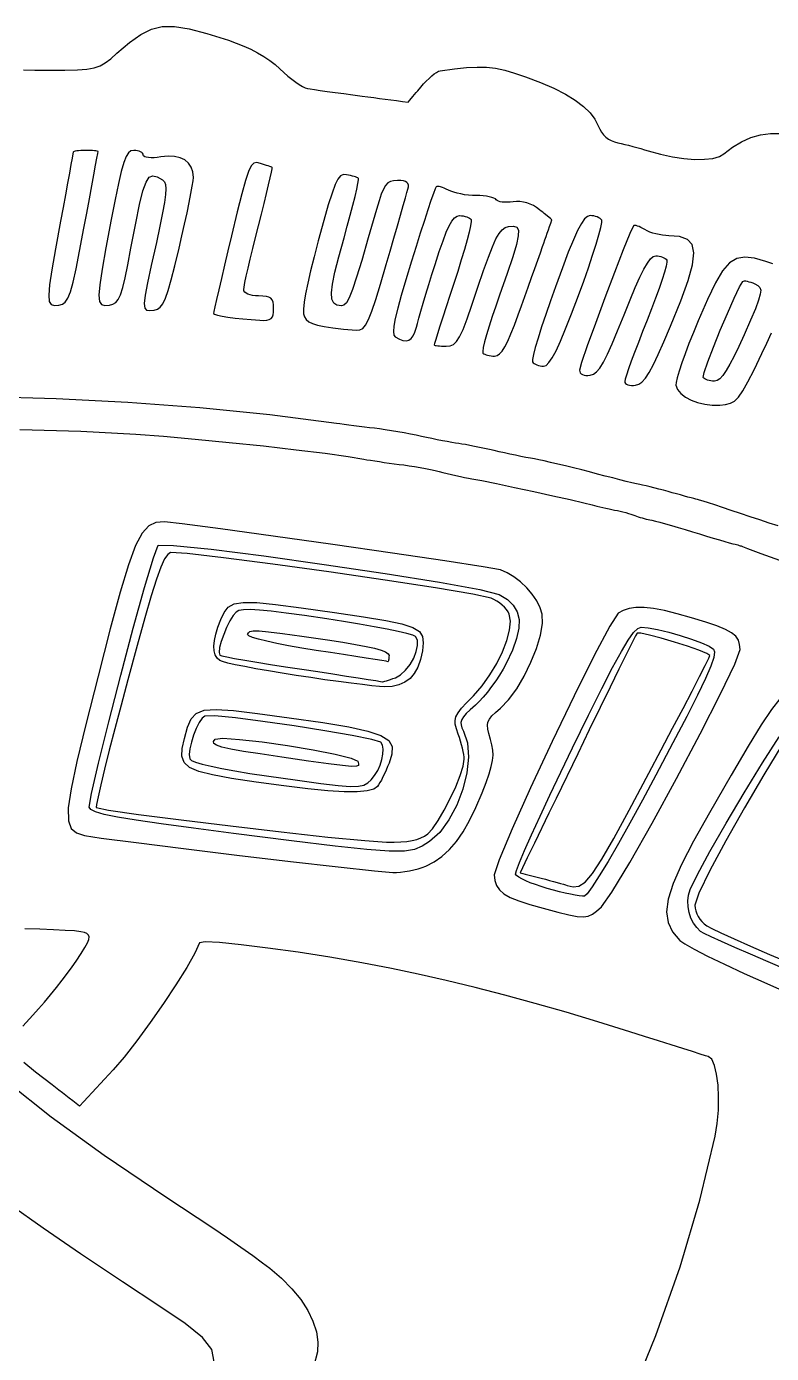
# Model space of a CAD drawing. Extents: x 0.3 to 13.7, y 0.1 to 13.4.
# Drawn here: x 7.097 to 8.747, y 10.458 to 13.396 of the extents above; entities that cross this region are included whole.
import ezdxf

# ---------------------------------------------------------------- set-up
doc = ezdxf.new("R2010")
doc.units = 0
doc.layers.get('0').update_dxf_attribs({"linetype": 'CONTINUOUS'})

msp = doc.modelspace()

# ---------------------------------------------------------------- linework, layer by layer
at = {"color": 0}
for points in [[(7.09017, 13.3008), (7.1154, 13.3002), (7.14589, 13.3), (7.18192, 13.3001), (7.20958, 13.3007), (7.23062, 13.302), (7.24681, 13.3048), (7.25982, 13.3092), (7.27138, 13.3159), (7.28326, 13.3251), (7.29719, 13.3373), (7.32519, 13.3612), (7.34993, 13.3789), (7.37337, 13.3905), (7.39763, 13.3963), (7.42481, 13.3965), (7.45692, 13.3913), (7.49615, 13.3811), (7.54443, 13.3661), (7.56168, 13.36), (7.57824, 13.3534), (7.59397, 13.3461), (7.60878, 13.3384), (7.62272, 13.3301), (7.63564, 13.3213), (7.64746, 13.3121), (7.65821, 13.3026), (7.66694, 13.2944), (7.67583, 13.2867), (7.68468, 13.2796), (7.69325, 13.2733), (7.70122, 13.2678), (7.70839, 13.2636), (7.71451, 13.2606), (7.71929, 13.2591), (7.72532, 13.2582), (7.73492, 13.2568), (7.74767, 13.255), (7.76303, 13.2528), (7.78049, 13.2504), (7.79958, 13.2479), (7.81976, 13.2452), (7.8406, 13.2424), (7.85331, 13.2407), (7.86604, 13.2391), (7.87875, 13.2375), (7.89144, 13.2358), (7.90419, 13.2341), (7.91689, 13.2325), (7.92964, 13.2308), (7.94233, 13.2291), (7.94586, 13.2333), (7.9529, 13.2417), (7.95643, 13.2459), (7.96001, 13.2501), (7.96354, 13.2543), (7.9706, 13.2626), (7.97657, 13.2695), (7.98269, 13.2759), (7.98882, 13.2818), (7.99479, 13.2871), (8.00037, 13.2915), (8.00549, 13.295), (8.00982, 13.2974), (8.01329, 13.2984), (8.04497, 13.3029), (8.07183, 13.3057), (8.09511, 13.3069), (8.11615, 13.3064), (8.13618, 13.3041), (8.15642, 13.2997), (8.17817, 13.2936), (8.20269, 13.2852), (8.23583, 13.2727), (8.26519, 13.2598), (8.29081, 13.2467), (8.31267, 13.2334), (8.33083, 13.2197), (8.34538, 13.2057), (8.35633, 13.1913), (8.36376, 13.1765), (8.36703, 13.1691), (8.37088, 13.1624), (8.37532, 13.1566), (8.38043, 13.1515), (8.38613, 13.1473), (8.39247, 13.1438), (8.39953, 13.141), (8.40717, 13.1391), (8.41428, 13.1375), (8.42225, 13.1356), (8.43093, 13.1335), (8.43994, 13.1312), (8.44906, 13.1288), (8.45801, 13.1263), (8.46647, 13.1237), (8.47418, 13.1214), (8.50125, 13.1138), (8.52789, 13.1081), (8.5535, 13.1043), (8.57736, 13.1024), (8.59879, 13.1025), (8.61724, 13.1045), (8.63194, 13.1086), (8.64225, 13.1147), (8.66092, 13.1296), (8.68088, 13.1415), (8.70182, 13.1506), (8.72342, 13.1566), (8.74544, 13.1596), (8.76758, 13.1595)], [(8.75022, 12.8714), (8.73519, 12.8763), (8.70958, 12.8834), (8.68842, 12.8859), (8.67051, 12.8829), (8.65457, 12.8732), (8.63926, 12.8556), (8.62343, 12.829), (8.60574, 12.7924), (8.5849, 12.7447), (8.57437, 12.7193), (8.56467, 12.6949), (8.55604, 12.6721), (8.54861, 12.6515), (8.54269, 12.6335), (8.53842, 12.6189), (8.53597, 12.6082), (8.5356, 12.6021), (8.53939, 12.5926), (8.5466, 12.5838), (8.55675, 12.5759), (8.56933, 12.5692), (8.58376, 12.5638), (8.59961, 12.56), (8.61632, 12.5581), (8.63336, 12.5582), (8.64594, 12.5595), (8.65636, 12.5622), (8.66547, 12.5673), (8.67432, 12.5761), (8.68386, 12.5898), (8.69504, 12.6096), (8.70893, 12.6367), (8.72635, 12.6722), (8.72635, 12.6722), (8.73725, 12.6954), (8.7475, 12.7185)], [(8.76226, 12.2908), (8.74251, 12.2972), (8.72162, 12.304), (8.69997, 12.3112), (8.67854, 12.3184), (8.65815, 12.3252), (8.63917, 12.3315), (8.62218, 12.3371), (8.60764, 12.3418), (8.59597, 12.3454), (8.58772, 12.348), (8.58333, 12.3493), (8.58018, 12.35), (8.57553, 12.3512), (8.5695, 12.3529), (8.56244, 12.3547), (8.55447, 12.3569), (8.5459, 12.3593), (8.53694, 12.3618), (8.52778, 12.3643), (8.51828, 12.3669), (8.50836, 12.3696), (8.49821, 12.3722), (8.47868, 12.3771), (8.46983, 12.3792), (8.46203, 12.381), (8.45557, 12.3824), (8.44829, 12.384), (8.43821, 12.3863), (8.42578, 12.3894), (8.41146, 12.3928), (8.39572, 12.3969), (8.37901, 12.4012), (8.36176, 12.4056), (8.34446, 12.4102), (8.32693, 12.4147), (8.30903, 12.4193), (8.29129, 12.4237), (8.27414, 12.4277), (8.25819, 12.4314), (8.24393, 12.4346), (8.23172, 12.4372), (8.22222, 12.439), (8.21337, 12.4405), (8.20318, 12.4425), (8.19194, 12.4447), (8.18007, 12.4472), (8.16792, 12.4497), (8.15582, 12.4524), (8.14415, 12.4549), (8.13336, 12.4574), (8.12272, 12.4598), (8.11165, 12.4623), (8.10047, 12.4646), (8.08951, 12.4668), (8.0791, 12.4689), (8.06956, 12.4707), (8.06119, 12.4721), (8.05436, 12.4731), (8.04747, 12.4741), (8.0389, 12.4755), (8.02908, 12.4773), (8.01824, 12.4793), (8.00678, 12.4816), (7.99507, 12.484), (7.9834, 12.4864), (7.97211, 12.4889), (7.96035, 12.4915), (7.94738, 12.494), (7.93365, 12.4966), (7.91949, 12.4991), (7.90543, 12.5015), (7.89182, 12.5036), (7.87918, 12.5054), (7.86783, 12.5069), (7.85688, 12.5082), (7.84538, 12.5096), (7.83365, 12.511), (7.822, 12.5125), (7.81082, 12.5139), (7.8004, 12.5153), (7.79118, 12.5165), (7.78342, 12.5176), (7.63558, 12.5364), (7.48053, 12.5519), (7.32156, 12.5638), (7.16222, 12.5719), (7.00586, 12.5763)], [(7.08182, 12.5039), (7.21685, 12.5005), (7.33871, 12.4942), (7.40001, 12.4895), (7.47054, 12.4832), (7.54601, 12.4758), (7.62201, 12.4678), (7.69422, 12.4595), (7.75831, 12.4517), (7.80979, 12.4446), (7.84446, 12.4388), (7.85101, 12.4374), (7.85915, 12.4361), (7.86849, 12.4346), (7.87875, 12.4331), (7.88954, 12.4315), (7.90061, 12.4299), (7.91163, 12.4285), (7.92219, 12.4271), (7.93306, 12.4257), (7.94472, 12.424), (7.95682, 12.4221), (7.96897, 12.42), (7.98085, 12.4178), (7.99208, 12.4154), (8.00228, 12.4133), (8.01113, 12.4111), (8.01958, 12.4089), (8.02886, 12.4067), (8.03851, 12.4045), (8.04839, 12.4023), (8.05806, 12.4002), (8.06733, 12.3983), (8.07585, 12.3966), (8.08333, 12.3952), (8.10542, 12.3911), (8.13813, 12.3844), (8.17785, 12.376), (8.22076, 12.3668), (8.26318, 12.3576), (8.30137, 12.3491), (8.33154, 12.3421), (8.34999, 12.3375), (8.35504, 12.3362), (8.36083, 12.3347), (8.36719, 12.3332), (8.37386, 12.3315), (8.38069, 12.33), (8.38747, 12.3285), (8.39399, 12.3272), (8.40001, 12.3259), (8.40593, 12.3246), (8.41211, 12.3232), (8.41835, 12.3217), (8.42453, 12.3201), (8.43039, 12.3184), (8.43576, 12.3168), (8.44054, 12.3152), (8.44444, 12.3138), (8.44814, 12.3124), (8.45226, 12.311), (8.4566, 12.3096), (8.4611, 12.3083), (8.4656, 12.3071), (8.47, 12.306), (8.47407, 12.3051), (8.47775, 12.3044), (8.48269, 12.3034), (8.4904, 12.3015), (8.50043, 12.2989), (8.51237, 12.2955), (8.52593, 12.2916), (8.54069, 12.2874), (8.55626, 12.2828), (8.57221, 12.2779), (8.58817, 12.2731), (8.60374, 12.2684), (8.61849, 12.2639), (8.63206, 12.2599), (8.64404, 12.2565), (8.65408, 12.2536), (8.66174, 12.2514), (8.66667, 12.2502), (8.67003, 12.2493), (8.67313, 12.2485), (8.67594, 12.2477), (8.67844, 12.247), (8.6805, 12.2463), (8.68201, 12.2458), (8.683, 12.2453), (8.68332, 12.245), (8.69433, 12.2405), (8.72358, 12.2299), (8.76531, 12.2152)], [(8.7659, 11.9079), (8.74729, 11.8845), (8.72461, 11.8505), (8.69553, 11.803), (8.6581, 11.739), (8.60997, 11.6556), (8.57476, 11.5927), (8.54796, 11.541), (8.52935, 11.4987), (8.51839, 11.4644), (8.51481, 11.4362), (8.51824, 11.4127), (8.52821, 11.3921), (8.54443, 11.373), (8.55561, 11.365), (8.57644, 11.3532), (8.60596, 11.3381), (8.64318, 11.32), (8.68718, 11.2996), (8.73699, 11.2772), (8.79156, 11.2534)], [(8.78282, 11.3074), (8.74029, 11.3254), (8.70117, 11.3422), (8.66639, 11.3574), (8.63699, 11.3704), (8.61387, 11.381), (8.5981, 11.3886), (8.5905, 11.3928), (8.58176, 11.4012), (8.57449, 11.4112), (8.56885, 11.4224), (8.56489, 11.4345), (8.56272, 11.4473), (8.56239, 11.4603), (8.56396, 11.4732), (8.5676, 11.4858), (8.58333, 11.519), (8.611, 11.5701), (8.64681, 11.6324), (8.6869, 11.6998), (8.72737, 11.7658), (8.76437, 11.824)], [(8.77029, 11.8052), (8.73025, 11.7399), (8.68739, 11.6666), (8.64615, 11.5934), (8.61117, 11.5277), (8.58686, 11.4779), (8.57781, 11.4513), (8.57824, 11.4447), (8.57958, 11.4382), (8.58182, 11.4318), (8.58479, 11.4257), (8.5886, 11.42), (8.59315, 11.4146), (8.59842, 11.4097), (8.60428, 11.4054), (8.61501, 11.3996), (8.63553, 11.3899), (8.66456, 11.3767), (8.7009, 11.3605), (8.74343, 11.342), (8.7909, 11.3216)], [(7.08886, 11.1832), (7.11083, 11.2074), (7.12332, 11.2214), (7.13639, 11.2365), (7.14979, 11.2525), (7.16303, 11.2688), (7.17572, 11.2849), (7.1875, 11.3003), (7.19797, 11.3145), (7.20671, 11.327), (7.21789, 11.3439), (7.22624, 11.3572), (7.23188, 11.3673), (7.23503, 11.3751), (7.23574, 11.3807), (7.23421, 11.3849), (7.23058, 11.3881), (7.22499, 11.3907), (7.21729, 11.3923), (7.20275, 11.3938), (7.18224, 11.3952), (7.15657, 11.3964), (7.12663, 11.3975), (7.09326, 11.3983)], [(8.42931, 10.3451), (8.49126, 10.4983), (8.54482, 10.6498), (8.58903, 10.7976), (8.62299, 10.9396), (8.6275, 10.9676), (8.62993, 10.9967), (8.63038, 11.0256), (8.62901, 11.0526), (8.62592, 11.0766), (8.62121, 11.096), (8.61507, 11.1097), (8.60753, 11.1159), (8.60161, 11.1177), (8.58974, 11.1213), (8.57264, 11.1267), (8.55094, 11.1335), (8.5255, 11.1415), (8.4969, 11.1504), (8.46599, 11.1603), (8.43332, 11.1707), (8.36268, 11.1928), (8.29286, 11.2137), (8.22407, 11.2333), (8.15662, 11.2517), (8.09076, 11.2688), (8.02681, 11.2844), (7.96496, 11.2985), (7.90554, 11.311), (7.83951, 11.3236), (7.76921, 11.3356), (7.69857, 11.3466), (7.63162, 11.356), (7.57232, 11.3633), (7.52463, 11.368), (7.49251, 11.3696), (7.47999, 11.3674), (7.46962, 11.3446), (7.45167, 11.3129), (7.428, 11.2748), (7.4005, 11.2334), (7.37093, 11.1911), (7.34115, 11.1506), (7.31304, 11.1146), (7.28842, 11.086), (7.27914, 11.076), (7.26992, 11.0659), (7.26064, 11.0559), (7.25142, 11.046), (7.24214, 11.0359), (7.23292, 11.0259), (7.22364, 11.0159), (7.21442, 11.0059), (7.19911, 11.0177), (7.19151, 11.0235), (7.17622, 11.0354), (7.16857, 11.0412), (7.16092, 11.0472), (7.15332, 11.053), (7.11692, 11.0812), (7.0905, 11.1029)], [(7.05317, 11.0604), (7.15164, 10.982), (7.26904, 10.8971), (7.40554, 10.8054), (7.44032, 10.7826), (7.47526, 10.7593), (7.5095, 10.7363), (7.54194, 10.7141), (7.57172, 10.6935), (7.59799, 10.675), (7.61962, 10.6593), (7.63579, 10.6471), (7.66211, 10.6247), (7.685, 10.6015), (7.70432, 10.5777), (7.71989, 10.5538), (7.7315, 10.5299), (7.73904, 10.5065), (7.74235, 10.4837), (7.74121, 10.462), (7.73356, 10.4309)], [(7.51253, 10.4397), (7.50732, 10.4674), (7.48671, 10.494), (7.4484, 10.5245), (7.38997, 10.5636), (7.30914, 10.6167), (7.21604, 10.679), (7.13346, 10.7357), (7.0606, 10.7874)]]:
    msp.add_lwpolyline(points, dxfattribs=at)
for points in [[(7.22396, 12.95), (7.23025, 12.9836), (7.23606, 13.015), (7.24138, 13.0435), (7.24604, 13.0685), (7.24989, 13.0894), (7.25282, 13.1053), (7.25467, 13.1155), (7.25532, 13.1195), (7.25483, 13.12), (7.25325, 13.1206), (7.25071, 13.121), (7.24735, 13.1214), (7.24322, 13.1217), (7.23856, 13.122), (7.23335, 13.1222), (7.22775, 13.1222), (7.22222, 13.1222), (7.21701, 13.122), (7.21229, 13.1216), (7.20817, 13.1211), (7.20475, 13.1206), (7.20221, 13.1199), (7.20057, 13.1191), (7.19997, 13.1184), (7.19943, 13.1145), (7.19781, 13.1051), (7.19526, 13.0907), (7.19189, 13.0719), (7.18778, 13.0494), (7.18306, 13.0237), (7.1779, 12.9956), (7.17231, 12.9656), (7.16103, 12.9042), (7.15289, 12.8578), (7.14789, 12.8242), (7.146, 12.8014), (7.14714, 12.7877), (7.15136, 12.7809), (7.15853, 12.7789), (7.16862, 12.7798), (7.17617, 12.7818), (7.18257, 12.7865), (7.18832, 12.7952), (7.1939, 12.8094), (7.19982, 12.8306), (7.20649, 12.8601), (7.21436, 12.8994), (7.22396, 12.95)], [(7.43494, 12.9056), (7.44125, 12.9328), (7.44715, 12.9592), (7.45247, 12.9841), (7.45714, 13.0067), (7.46104, 13.0265), (7.46397, 13.0428), (7.46582, 13.0551), (7.46653, 13.0626), (7.46533, 13.0749), (7.46164, 13.0854), (7.45562, 13.0942), (7.44732, 13.101), (7.43696, 13.1058), (7.42458, 13.1087), (7.41032, 13.1093), (7.39438, 13.1077), (7.38656, 13.1067), (7.37929, 13.1061), (7.37272, 13.106), (7.36697, 13.1063), (7.36219, 13.107), (7.35861, 13.1083), (7.35633, 13.1099), (7.35558, 13.1118), (7.35514, 13.1139), (7.35389, 13.1159), (7.35194, 13.1176), (7.34939, 13.1191), (7.34631, 13.1204), (7.34272, 13.1214), (7.33876, 13.122), (7.33458, 13.1222), (7.32824, 13.1211), (7.3226, 13.117), (7.31739, 13.1087), (7.31218, 13.0954), (7.30664, 13.0757), (7.3004, 13.0489), (7.29318, 13.0137), (7.28456, 12.9691), (7.27279, 12.9063), (7.26426, 12.8589), (7.25906, 12.8247), (7.25711, 12.8017), (7.25831, 12.7877), (7.26258, 12.7808), (7.27001, 12.7789), (7.28043, 12.7798), (7.28808, 12.7816), (7.29449, 12.7854), (7.29997, 12.792), (7.30501, 12.8026), (7.30994, 12.8183), (7.31521, 12.84), (7.32118, 12.8688), (7.32818, 12.9056), (7.33871, 12.9608), (7.34728, 13.0026), (7.35465, 13.0326), (7.3616, 13.052), (7.36871, 13.0628), (7.37674, 13.0661), (7.38639, 13.0636), (7.39833, 13.0569), (7.40224, 13.053), (7.40474, 13.0468), (7.40565, 13.0375), (7.40494, 13.0245), (7.40256, 13.0068), (7.39839, 12.9837), (7.39236, 12.9546), (7.38444, 12.9185), (7.37299, 12.8672), (7.36475, 12.8289), (7.35965, 12.8016), (7.35769, 12.7836), (7.35872, 12.7731), (7.36279, 12.7683), (7.36974, 12.7675), (7.37956, 12.7687), (7.38683, 12.7707), (7.39318, 12.7751), (7.39903, 12.7827), (7.40479, 12.7947), (7.41086, 12.812), (7.41764, 12.8356), (7.42557, 12.8664), (7.43494, 12.9056)], [(7.64442, 12.7722), (7.64415, 12.7802), (7.64318, 12.7864), (7.64133, 12.7913), (7.63835, 12.7949), (7.634, 12.7974), (7.62819, 12.799), (7.62061, 12.7997), (7.61111, 12.8), (7.60411, 12.8003), (7.59776, 12.8011), (7.59207, 12.8023), (7.58724, 12.8039), (7.58333, 12.806), (7.5804, 12.8083), (7.57861, 12.811), (7.57801, 12.8139), (7.57872, 12.8193), (7.58068, 12.8294), (7.58371, 12.8435), (7.58772, 12.8612), (7.59261, 12.8817), (7.59814, 12.9047), (7.60422, 12.9293), (7.61079, 12.9552), (7.61724, 12.9808), (7.62321, 13.0049), (7.62853, 13.0266), (7.63308, 13.0457), (7.63672, 13.0616), (7.63937, 13.0737), (7.64085, 13.0815), (7.64106, 13.0844), (7.64014, 13.0849), (7.63835, 13.0856), (7.63574, 13.0866), (7.63249, 13.0878), (7.62869, 13.089), (7.6244, 13.0905), (7.61979, 13.092), (7.61496, 13.0935), (7.60726, 13.0951), (7.60069, 13.0937), (7.59472, 13.0877), (7.58871, 13.0756), (7.58192, 13.0556), (7.57383, 13.0263), (7.56375, 12.986), (7.55106, 12.9332), (7.54303, 12.8995), (7.53554, 12.8678), (7.52875, 12.8389), (7.52285, 12.8136), (7.51796, 12.7924), (7.51426, 12.7762), (7.51193, 12.7656), (7.51113, 12.7613), (7.5134, 12.7594), (7.51992, 12.7574), (7.53006, 12.7553), (7.54318, 12.7532), (7.55875, 12.7511), (7.57611, 12.7492), (7.59472, 12.7476), (7.61387, 12.7462), (7.62256, 12.7459), (7.6295, 12.7464), (7.63482, 12.7476), (7.63878, 12.7499), (7.64154, 12.7534), (7.64328, 12.7581), (7.64421, 12.7644), (7.64442, 12.7722)], [(7.89378, 12.8695), (7.90246, 12.8994), (7.91075, 12.9282), (7.91851, 12.955), (7.92546, 12.9791), (7.93147, 13.0001), (7.93631, 13.017), (7.93983, 13.0292), (7.94174, 13.0361), (7.94282, 13.0412), (7.94288, 13.0454), (7.94189, 13.0488), (7.93983, 13.0514), (7.93658, 13.0533), (7.93201, 13.0546), (7.92611, 13.0553), (7.91872, 13.0555), (7.91026, 13.0551), (7.90321, 13.0535), (7.89729, 13.0502), (7.89219, 13.0448), (7.88747, 13.0366), (7.88282, 13.0254), (7.87787, 13.0106), (7.87229, 12.9917), (7.85417, 12.9284), (7.83957, 12.8788), (7.82801, 12.8413), (7.81885, 12.8141), (7.81153, 12.7958), (7.80544, 12.7847), (7.80003, 12.7792), (7.79465, 12.7777), (7.78456, 12.7792), (7.77746, 12.7839), (7.77344, 12.7928), (7.77251, 12.8066), (7.77474, 12.8263), (7.78006, 12.8528), (7.78863, 12.8867), (7.80035, 12.929), (7.80757, 12.9546), (7.81407, 12.9787), (7.81982, 13.0007), (7.82465, 13.02), (7.82844, 13.0361), (7.83106, 13.0486), (7.83236, 13.0569), (7.83219, 13.0603), (7.83083, 13.0612), (7.82872, 13.0623), (7.82596, 13.0634), (7.8226, 13.0645), (7.81885, 13.0655), (7.81467, 13.0665), (7.81033, 13.0675), (7.80583, 13.0684), (7.79899, 13.0686), (7.79286, 13.0657), (7.78694, 13.0587), (7.78071, 13.0464), (7.77371, 13.0277), (7.76546, 13.0016), (7.75549, 12.9668), (7.74328, 12.9222), (7.73389, 12.8867), (7.72607, 12.8553), (7.71989, 12.828), (7.71528, 12.8049), (7.71218, 12.7859), (7.71072, 12.771), (7.71083, 12.7602), (7.71251, 12.7534), (7.71653, 12.7476), (7.72228, 12.7427), (7.73042, 12.7386), (7.74154, 12.7351), (7.75629, 12.732), (7.77528, 12.7293), (7.7991, 12.7267), (7.82829, 12.7241), (7.83529, 12.7246), (7.84169, 12.7279), (7.84793, 12.7353), (7.85444, 12.7477), (7.86182, 12.7662), (7.8705, 12.792), (7.88103, 12.8261), (7.89378, 12.8695)], [(8.18653, 12.7584), (8.19358, 12.778), (8.20101, 12.7986), (8.2085, 12.8197), (8.21593, 12.8405), (8.2231, 12.8605), (8.22965, 12.879), (8.23551, 12.8955), (8.24035, 12.9092), (8.24294, 12.9166), (8.24556, 12.924), (8.2481, 12.9315), (8.25071, 12.9389), (8.25331, 12.9463), (8.25592, 12.9536), (8.25851, 12.9611), (8.26113, 12.9685), (8.25771, 12.9713), (8.24403, 12.9824), (8.24061, 12.9852), (8.23719, 12.988), (8.23372, 12.9907), (8.227, 12.9958), (8.21994, 12.9999), (8.21272, 13.0034), (8.20535, 13.0061), (8.19781, 13.0079), (8.19021, 13.0089), (8.18257, 13.0091), (8.17492, 13.0084), (8.16851, 13.0076), (8.16228, 13.0073), (8.15642, 13.0074), (8.15104, 13.0078), (8.14632, 13.0086), (8.14247, 13.0098), (8.13954, 13.0112), (8.13775, 13.013), (8.13579, 13.0149), (8.13243, 13.0166), (8.12787, 13.0182), (8.12224, 13.0195), (8.11578, 13.0207), (8.10861, 13.0215), (8.10101, 13.0221), (8.09304, 13.0222), (8.08479, 13.0225), (8.07617, 13.0231), (8.06749, 13.0242), (8.05897, 13.0258), (8.05083, 13.0276), (8.04346, 13.0296), (8.03694, 13.0318), (8.03162, 13.0342), (8.02701, 13.0366), (8.02257, 13.0385), (8.01828, 13.0401), (8.01432, 13.0413), (8.01085, 13.042), (8.00797, 13.0423), (8.00569, 13.042), (8.00424, 13.0413), (8.00228, 13.037), (7.99843, 13.0269), (7.993, 13.0113), (7.98622, 12.991), (7.97831, 12.9668), (7.9694, 12.9393), (7.95985, 12.9091), (7.94976, 12.8771), (7.93701, 12.8355), (7.92686, 12.8008), (7.91922, 12.7726), (7.9139, 12.7503), (7.91086, 12.7333), (7.90994, 12.7212), (7.91103, 12.7133), (7.91401, 12.7091), (7.9229, 12.7042), (7.93083, 12.7013), (7.93778, 12.7007), (7.94385, 12.7023), (7.94917, 12.7059), (7.95367, 12.7119), (7.95747, 12.7201), (7.96061, 12.7306), (7.96278, 12.7389), (7.96619, 12.751), (7.9706, 12.7662), (7.97592, 12.784), (7.98188, 12.8038), (7.98833, 12.825), (7.99517, 12.8471), (8.00217, 12.8695), (8.0115, 12.8984), (8.01969, 12.922), (8.02692, 12.9409), (8.03336, 12.9553), (8.03939, 12.9658), (8.04503, 12.9727), (8.05067, 12.9766), (8.05638, 12.9778), (8.06054, 12.9777), (8.06461, 12.9771), (8.06853, 12.9762), (8.07215, 12.9753), (8.07542, 12.9739), (8.07818, 12.9724), (8.08035, 12.9708), (8.08188, 12.9691), (8.08203, 12.9646), (8.08051, 12.9552), (8.07742, 12.9414), (8.07286, 12.9239), (8.06711, 12.9031), (8.06022, 12.8797), (8.05236, 12.8543), (8.04372, 12.8274), (8.035, 12.8007), (8.02686, 12.7756), (8.01942, 12.7527), (8.01297, 12.7327), (8.00765, 12.716), (8.00358, 12.7032), (8.00103, 12.6949), (8.00011, 12.6917), (8.00065, 12.6911), (8.00217, 12.6906), (8.00467, 12.6902), (8.00792, 12.6897), (8.01187, 12.6894), (8.01644, 12.6891), (8.02149, 12.689), (8.02686, 12.6889), (8.03526, 12.6897), (8.04258, 12.6926), (8.04943, 12.6989), (8.05638, 12.7097), (8.06401, 12.726), (8.07297, 12.749), (8.08382, 12.7798), (8.09717, 12.8194), (8.10965, 12.8564), (8.12022, 12.8859), (8.12918, 12.909), (8.13699, 12.9263), (8.1441, 12.9386), (8.15082, 12.9467), (8.15756, 12.9514), (8.16476, 12.9536), (8.17557, 12.9543), (8.18289, 12.9519), (8.18658, 12.9453), (8.18653, 12.933), (8.18251, 12.9137), (8.17437, 12.8864), (8.162, 12.8496), (8.14518, 12.802), (8.1365, 12.7774), (8.12875, 12.7542), (8.1219, 12.7328), (8.11626, 12.7139), (8.11193, 12.698), (8.109, 12.6856), (8.10769, 12.6772), (8.10812, 12.6733), (8.10986, 12.672), (8.11225, 12.6708), (8.11518, 12.6697), (8.11854, 12.6687), (8.12218, 12.6678), (8.12608, 12.6672), (8.1301, 12.6668), (8.13411, 12.6666), (8.13943, 12.6678), (8.14486, 12.6716), (8.15056, 12.678), (8.15657, 12.6874), (8.16303, 12.6999), (8.17014, 12.7158), (8.1779, 12.7352), (8.18653, 12.7584)], [(8.31982, 12.8008), (8.33138, 12.8325), (8.3419, 12.8624), (8.35118, 12.89), (8.35906, 12.9143), (8.36524, 12.9351), (8.36957, 12.9512), (8.37175, 12.9623), (8.37169, 12.9675), (8.37001, 12.9696), (8.36768, 12.9715), (8.36475, 12.9732), (8.36139, 12.9748), (8.35769, 12.976), (8.35374, 12.977), (8.34967, 12.9776), (8.34554, 12.9778), (8.33963, 12.9761), (8.33328, 12.9704), (8.32617, 12.9603), (8.31799, 12.9449), (8.30843, 12.924), (8.29725, 12.8967), (8.28418, 12.8624), (8.26878, 12.8205), (8.25749, 12.7888), (8.24713, 12.7588), (8.23801, 12.7312), (8.23031, 12.7068), (8.22418, 12.6861), (8.21989, 12.67), (8.21767, 12.659), (8.21767, 12.6539), (8.21924, 12.652), (8.22146, 12.6502), (8.22424, 12.6487), (8.22743, 12.6472), (8.23096, 12.6461), (8.23469, 12.6452), (8.23861, 12.6446), (8.24257, 12.6445), (8.24821, 12.6463), (8.2545, 12.6523), (8.26178, 12.6629), (8.27012, 12.6785), (8.27989, 12.6997), (8.29129, 12.7268), (8.30453, 12.7604), (8.31982, 12.8008)], [(8.52403, 12.733), (8.54688, 12.7891), (8.5631, 12.8341), (8.57264, 12.8691), (8.57553, 12.8952), (8.57172, 12.9136), (8.56119, 12.9253), (8.54389, 12.9315), (8.51986, 12.9334), (8.51313, 12.9337), (8.50603, 12.9344), (8.49869, 12.9357), (8.49143, 12.9373), (8.48443, 12.9393), (8.47786, 12.9415), (8.472, 12.9441), (8.46701, 12.9468), (8.46263, 12.9494), (8.45833, 12.9517), (8.45432, 12.9534), (8.45063, 12.9548), (8.44738, 12.9557), (8.44472, 12.9561), (8.44271, 12.9559), (8.44146, 12.9551), (8.4336, 12.9384), (8.41878, 12.9019), (8.39947, 12.8521), (8.37819, 12.7956), (8.35736, 12.7392), (8.33942, 12.6892), (8.32687, 12.6524), (8.32215, 12.6354), (8.3226, 12.6323), (8.32389, 12.6296), (8.32601, 12.6275), (8.32878, 12.6258), (8.33225, 12.6246), (8.33626, 12.6238), (8.34082, 12.6237), (8.34586, 12.6242), (8.35281, 12.6265), (8.35975, 12.6317), (8.36703, 12.6404), (8.375, 12.6532), (8.38406, 12.6708), (8.39447, 12.6937), (8.40662, 12.7227), (8.42085, 12.7583), (8.43403, 12.7911), (8.44564, 12.8187), (8.45583, 12.8413), (8.46479, 12.8591), (8.47265, 12.8725), (8.47954, 12.8818), (8.48563, 12.8871), (8.491, 12.8888), (8.4949, 12.8887), (8.49875, 12.8881), (8.5025, 12.8873), (8.50603, 12.8861), (8.50917, 12.8847), (8.51193, 12.883), (8.51417, 12.8813), (8.51574, 12.8793), (8.5159, 12.8749), (8.51411, 12.8659), (8.51047, 12.8528), (8.50526, 12.8362), (8.49864, 12.8168), (8.49078, 12.7949), (8.48178, 12.7712), (8.4719, 12.7462), (8.46192, 12.721), (8.45264, 12.6972), (8.44417, 12.6751), (8.43679, 12.6553), (8.43072, 12.6384), (8.42617, 12.6249), (8.42324, 12.6154), (8.42219, 12.6105), (8.42269, 12.6081), (8.4241, 12.6061), (8.42632, 12.6044), (8.42931, 12.603), (8.43283, 12.6021), (8.43696, 12.6016), (8.44146, 12.6016), (8.44629, 12.6021), (8.45335, 12.6043), (8.4605, 12.6094), (8.46804, 12.618), (8.47629, 12.6306), (8.48574, 12.6478), (8.49658, 12.6702), (8.50922, 12.6984), (8.52403, 12.733)], [(8.5964, 12.6195), (8.59842, 12.6302), (8.60656, 12.654), (8.61903, 12.6867), (8.63406, 12.7239), (8.64985, 12.7614), (8.66465, 12.7948), (8.67671, 12.8199), (8.68419, 12.8323), (8.68554, 12.833), (8.68767, 12.8333), (8.69043, 12.8331), (8.69374, 12.8326), (8.69754, 12.8315), (8.70167, 12.8303), (8.706, 12.8287), (8.71044, 12.8268), (8.71724, 12.8232), (8.72168, 12.8188), (8.72364, 12.8128), (8.72276, 12.8037), (8.71892, 12.7904), (8.71175, 12.7717), (8.70111, 12.7466), (8.68674, 12.7139), (8.67503, 12.688), (8.66461, 12.6664), (8.65533, 12.6487), (8.64703, 12.6346), (8.6396, 12.624), (8.63292, 12.6167), (8.62685, 12.6125), (8.62125, 12.6111), (8.61714, 12.6113), (8.61313, 12.6118), (8.60926, 12.6126), (8.60574, 12.6136), (8.60254, 12.6148), (8.59987, 12.6162), (8.59776, 12.6178), (8.5964, 12.6195)], [(7.98144, 11.5374), (7.99989, 11.5467), (8.01731, 11.5588), (8.03375, 11.5739), (8.04937, 11.5921), (8.06429, 11.6137), (8.07867, 11.6386), (8.09256, 11.6672), (8.10618, 11.6996), (8.11507, 11.7229), (8.12185, 11.7421), (8.12663, 11.758), (8.1295, 11.7714), (8.13058, 11.7833), (8.1301, 11.7945), (8.12804, 11.8058), (8.12468, 11.8181), (8.12099, 11.8308), (8.11871, 11.841), (8.11806, 11.8493), (8.11925, 11.8564), (8.1225, 11.8632), (8.1281, 11.8701), (8.13618, 11.8778), (8.14697, 11.8871), (8.1651, 11.9058), (8.18294, 11.9301), (8.19965, 11.9583), (8.21457, 11.9887), (8.22678, 12.0193), (8.23551, 12.0486), (8.23996, 12.0745), (8.23942, 12.0955), (8.23508, 12.1097), (8.22754, 12.1245), (8.21733, 12.1394), (8.20514, 12.1537), (8.1914, 12.1668), (8.17686, 12.1782), (8.16194, 12.1872), (8.14729, 12.1932), (8.109, 12.2), (8.02387, 12.2132), (7.90761, 12.2304), (7.77567, 12.2495), (7.64356, 12.2683), (7.52696, 12.2844), (7.44135, 12.2957), (7.40229, 12.3), (7.38351, 12.2982), (7.36751, 12.2909), (7.35292, 12.2748), (7.33837, 12.2471), (7.32269, 12.2046), (7.30447, 12.1443), (7.28239, 12.063), (7.25521, 11.9577), (7.22814, 11.8511), (7.20833, 11.7692), (7.19553, 11.7087), (7.18935, 11.6662), (7.18951, 11.638), (7.19581, 11.6208), (7.20779, 11.6112), (7.22532, 11.6055), (7.26247, 11.5997), (7.3399, 11.5895), (7.44433, 11.5763), (7.56256, 11.562), (7.68138, 11.5479), (7.78743, 11.5357), (7.86762, 11.527), (7.90869, 11.5234), (7.91678, 11.5235), (7.92572, 11.5241), (7.93528, 11.5254), (7.9451, 11.5271), (7.95492, 11.5291), (7.96446, 11.5316), (7.97342, 11.5344), (7.98144, 11.5374)], [(7.55567, 11.6097), (7.46658, 11.6212), (7.39524, 11.6308), (7.33974, 11.6389), (7.29824, 11.6458), (7.26888, 11.6519), (7.24989, 11.6573), (7.23947, 11.6625), (7.23568, 11.668), (7.24056, 11.6983), (7.25603, 11.7655), (7.27886, 11.857), (7.30572, 11.9606), (7.33333, 12.064), (7.35851, 12.1545), (7.37799, 12.22), (7.3884, 12.248), (7.42275, 12.2477), (7.50618, 12.2389), (7.62278, 12.2242), (7.75657, 12.2056), (7.8916, 12.1854), (8.01187, 12.166), (8.10146, 12.1498), (8.14442, 12.1389), (8.16222, 12.1278), (8.17546, 12.1151), (8.18403, 12.1005), (8.1881, 12.0836), (8.18767, 12.064), (8.18272, 12.0413), (8.17339, 12.0154), (8.15961, 11.9858), (8.15294, 11.9734), (8.14512, 11.9606), (8.13656, 11.9476), (8.12744, 11.9349), (8.11811, 11.9228), (8.10878, 11.9117), (8.09978, 11.902), (8.09131, 11.894), (8.07992, 11.8838), (8.07124, 11.8754), (8.06506, 11.8682), (8.06119, 11.8619), (8.05946, 11.8558), (8.05968, 11.85), (8.06158, 11.8436), (8.06506, 11.8364), (8.07368, 11.8104), (8.07579, 11.7789), (8.07215, 11.7439), (8.06332, 11.7077), (8.04997, 11.6722), (8.03276, 11.6397), (8.01232, 11.6121), (7.98936, 11.5917), (7.97325, 11.5814), (7.95649, 11.5743), (7.93397, 11.5705), (7.9005, 11.5704), (7.85101, 11.574), (7.78049, 11.5817), (7.68371, 11.5935), (7.55567, 11.6097)], [(7.98568, 11.6086), (7.99642, 11.6201), (8.00906, 11.6384), (8.02246, 11.6613), (8.03569, 11.6869), (8.04775, 11.7131), (8.05757, 11.7378), (8.06424, 11.759), (8.06668, 11.7746), (8.0664, 11.7789), (8.0656, 11.7846), (8.0644, 11.7911), (8.06272, 11.7983), (8.06076, 11.806), (8.05849, 11.8141), (8.05599, 11.8221), (8.05328, 11.8298), (8.04921, 11.8418), (8.04676, 11.8517), (8.04633, 11.8602), (8.04829, 11.8683), (8.053, 11.877), (8.06076, 11.887), (8.07194, 11.8992), (8.08692, 11.9147), (8.10618, 11.9366), (8.12375, 11.9608), (8.13906, 11.9863), (8.15175, 12.0119), (8.16129, 12.0368), (8.16721, 12.0597), (8.16906, 12.0796), (8.16639, 12.0954), (8.16396, 12.1004), (8.16049, 12.1055), (8.15603, 12.1105), (8.15087, 12.1155), (8.14512, 12.1201), (8.13894, 12.1243), (8.13254, 12.1279), (8.12603, 12.1308), (8.08561, 12.1396), (8.00271, 12.1535), (7.89171, 12.1706), (7.76693, 12.1888), (7.64258, 12.2059), (7.5331, 12.2202), (7.45269, 12.2294), (7.41575, 12.2316), (7.40961, 12.2278), (7.40267, 12.2175), (7.39464, 12.1997), (7.38493, 12.173), (7.37315, 12.1359), (7.35889, 12.0873), (7.34169, 12.0258), (7.32112, 11.95), (7.30621, 11.894), (7.29249, 11.8417), (7.28022, 11.7941), (7.26981, 11.7523), (7.26139, 11.7176), (7.25532, 11.691), (7.2519, 11.6738), (7.25142, 11.6672), (7.27843, 11.6615), (7.34521, 11.6519), (7.4394, 11.6396), (7.54883, 11.6263), (7.66129, 11.6132), (7.76454, 11.6019), (7.84636, 11.5939), (7.89442, 11.5906), (7.91135, 11.5906), (7.92632, 11.5912), (7.93961, 11.5923), (7.95133, 11.5941), (7.96164, 11.5966), (7.97071, 11.5999), (7.97868, 11.6038), (7.98568, 11.6086)], [(7.69444, 11.9597), (7.66292, 11.9646), (7.63297, 11.9697), (7.60525, 11.9746), (7.58051, 11.9792), (7.5594, 11.9835), (7.54264, 11.9872), (7.53097, 11.9902), (7.52501, 11.9925), (7.51904, 11.9978), (7.51481, 12.005), (7.51243, 12.014), (7.51183, 12.0247), (7.51297, 12.0371), (7.51594, 12.0512), (7.52067, 12.0667), (7.52724, 12.0837), (7.53456, 12.0993), (7.54357, 12.1107), (7.55686, 12.1179), (7.57704, 12.1214), (7.60678, 12.1209), (7.64871, 12.117), (7.7054, 12.1097), (7.77957, 12.099), (7.84381, 12.0894), (7.89279, 12.0812), (7.92839, 12.0736), (7.95253, 12.0657), (7.96724, 12.0566), (7.97439, 12.0456), (7.97601, 12.0317), (7.97396, 12.0142), (7.96972, 11.9947), (7.96382, 11.9781), (7.95611, 11.9642), (7.94661, 11.953), (7.93533, 11.9444), (7.9221, 11.9386), (7.90701, 11.9353), (7.88992, 11.9345), (7.87875, 11.9353), (7.86214, 11.9368), (7.84099, 11.9393), (7.81603, 11.9424), (7.78808, 11.9461), (7.75797, 11.9503), (7.72651, 11.9548), (7.69444, 11.9597)], [(7.91422, 11.9546), (7.92583, 11.9612), (7.93679, 11.9715), (7.94661, 11.9842), (7.95464, 11.9982), (7.96044, 12.0125), (7.96337, 12.026), (7.96294, 12.0374), (7.95865, 12.0458), (7.95264, 12.0486), (7.93967, 12.0524), (7.92062, 12.0569), (7.89626, 12.0619), (7.86746, 12.0675), (7.83496, 12.0732), (7.79953, 12.0792), (7.7621, 12.085), (7.71306, 12.0922), (7.67231, 12.0978), (7.63906, 12.1018), (7.61268, 12.1043), (7.59244, 12.1053), (7.57758, 12.1049), (7.56739, 12.1031), (7.56114, 12.1), (7.55453, 12.0923), (7.54736, 12.0805), (7.54025, 12.066), (7.53375, 12.0503), (7.52838, 12.0349), (7.52474, 12.0212), (7.52339, 12.0107), (7.52485, 12.0048), (7.52946, 12.0033), (7.54069, 12.0008), (7.55789, 11.9975), (7.58024, 11.9935), (7.60704, 11.989), (7.63747, 11.9841), (7.6709, 11.9788), (7.70654, 11.9734), (7.74208, 11.9681), (7.77533, 11.9631), (7.80556, 11.9584), (7.83197, 11.9544), (7.85394, 11.9509), (7.87067, 11.9482), (7.88135, 11.9465), (7.88536, 11.9457), (7.88633, 11.9456), (7.88829, 11.946), (7.89111, 11.9467), (7.89469, 11.9478), (7.89893, 11.9492), (7.90365, 11.9507), (7.90881, 11.9526), (7.91422, 11.9546)], [(8.37056, 11.4473), (8.39378, 11.4795), (8.43326, 11.5451), (8.48312, 11.6329), (8.53728, 11.7318), (8.58979, 11.8307), (8.63471, 11.9187), (8.66601, 11.9845), (8.67779, 12.0171), (8.67697, 12.0285), (8.6741, 12.0381), (8.6684, 12.0466), (8.65907, 12.0543), (8.64535, 12.0616), (8.62657, 12.0693), (8.60183, 12.0778), (8.57047, 12.0873), (8.53857, 12.0964), (8.51064, 12.1031), (8.48628, 12.1076), (8.46522, 12.1099), (8.44721, 12.11), (8.43186, 12.108), (8.41889, 12.1037), (8.40799, 12.0972), (8.38911, 12.0684), (8.35471, 12.0036), (8.31028, 11.9146), (8.26144, 11.8132), (8.21376, 11.7109), (8.17279, 11.6198), (8.14415, 11.5515), (8.13336, 11.5178), (8.13439, 11.5053), (8.13797, 11.4944), (8.14453, 11.4848), (8.15462, 11.4762), (8.16883, 11.4683), (8.18772, 11.4606), (8.21169, 11.4527), (8.24143, 11.4443), (8.27387, 11.4357), (8.2985, 11.4296), (8.317, 11.4261), (8.33083, 11.4251), (8.34158, 11.4267), (8.35075, 11.4308), (8.35986, 11.4377), (8.37056, 11.4473)], [(7.73887, 12.0151), (7.70688, 12.0202), (7.67751, 12.0254), (7.65136, 12.0304), (7.62896, 12.0352), (7.61074, 12.0398), (7.59728, 12.0438), (7.58914, 12.0472), (7.58681, 12.05), (7.58849, 12.0543), (7.59185, 12.0572), (7.59901, 12.0587), (7.61199, 12.0584), (7.63286, 12.0565), (7.66374, 12.0525), (7.70671, 12.0466), (7.76389, 12.0383), (7.79753, 12.0333), (7.82596, 12.0285), (7.84944, 12.0241), (7.86822, 12.0198), (7.88243, 12.0157), (7.89231, 12.0117), (7.89811, 12.0078), (7.90001, 12.0038), (7.89996, 12.0009), (7.89979, 11.9981), (7.89953, 11.9957), (7.89919, 11.9936), (7.89876, 11.992), (7.89833, 11.9908), (7.89779, 11.9902), (7.89725, 11.9901), (7.8935, 11.9909), (7.8839, 11.9925), (7.86903, 11.9949), (7.84956, 11.998), (7.82617, 12.0017), (7.79953, 12.0059), (7.77018, 12.0104), (7.73887, 12.0151)], [(8.25065, 11.4881), (8.23731, 11.4922), (8.22472, 11.4965), (8.21311, 11.5008), (8.20285, 11.5052), (8.19417, 11.5094), (8.18733, 11.5132), (8.18267, 11.5167), (8.1805, 11.5196), (8.18235, 11.5276), (8.18918, 11.5455), (8.20053, 11.5723), (8.21582, 11.6069), (8.23465, 11.6481), (8.25635, 11.6946), (8.28054, 11.7454), (8.30664, 11.7994), (8.34213, 11.8717), (8.37153, 11.9306), (8.39556, 11.9772), (8.41487, 12.0125), (8.43012, 12.038), (8.442, 12.0547), (8.45122, 12.0639), (8.45839, 12.0667), (8.47413, 12.0652), (8.49522, 12.0611), (8.51969, 12.0552), (8.54536, 12.0478), (8.57026, 12.0399), (8.59224, 12.0317), (8.60932, 12.0242), (8.61931, 12.018), (8.62147, 12.0117), (8.61951, 11.9995), (8.61296, 11.9803), (8.60113, 11.953), (8.58361, 11.9163), (8.55985, 11.8691), (8.52924, 11.8104), (8.49132, 11.7388), (8.46169, 11.6836), (8.43375, 11.6328), (8.40815, 11.5873), (8.38536, 11.548), (8.36594, 11.5159), (8.35042, 11.4916), (8.33931, 11.4763), (8.33311, 11.4708), (8.32844, 11.4708), (8.3215, 11.4716), (8.31261, 11.4731), (8.30214, 11.4751), (8.29031, 11.4778), (8.27761, 11.4808), (8.26426, 11.4843), (8.25065, 11.4881)], [(8.47601, 11.7434), (8.50315, 11.7947), (8.52849, 11.8427), (8.55143, 11.8864), (8.5714, 11.9249), (8.58794, 11.957), (8.60042, 11.9816), (8.60835, 11.9976), (8.61111, 12.004), (8.60439, 12.0085), (8.58664, 12.0156), (8.56147, 12.0242), (8.53244, 12.0335), (8.50315, 12.0421), (8.47721, 12.049), (8.45811, 12.0531), (8.4496, 12.0533), (8.44624, 12.0472), (8.43804, 12.031), (8.42557, 12.006), (8.4094, 11.9732), (8.39003, 11.9337), (8.368, 11.8887), (8.34381, 11.839), (8.31808, 11.7861), (8.27024, 11.6873), (8.25429, 11.6544), (8.22239, 11.5885), (8.20638, 11.5556), (8.19043, 11.5227), (8.19624, 11.5212), (8.20204, 11.5196), (8.20785, 11.5182), (8.21365, 11.5167), (8.21946, 11.5153), (8.22526, 11.5137), (8.23107, 11.5123), (8.23687, 11.5107), (8.24647, 11.5083), (8.25581, 11.5058), (8.26471, 11.5034), (8.27294, 11.5011), (8.28028, 11.4991), (8.28646, 11.4973), (8.29129, 11.4958), (8.29443, 11.4947), (8.308, 11.4913), (8.32075, 11.493), (8.33442, 11.5022), (8.35075, 11.5214), (8.37131, 11.5528), (8.39794, 11.5987), (8.43229, 11.6614), (8.47601, 11.7434)], [(7.60558, 11.7234), (7.55094, 11.7317), (7.50911, 11.7393), (7.47857, 11.7471), (7.45801, 11.7561), (7.4459, 11.767), (7.44092, 11.7807), (7.44157, 11.7982), (7.4465, 11.8201), (7.4535, 11.845), (7.46126, 11.8633), (7.47254, 11.8755), (7.49007, 11.8824), (7.51665, 11.8842), (7.55518, 11.8818), (7.60829, 11.8755), (7.67882, 11.8659), (7.75331, 11.8553), (7.81082, 11.8457), (7.85308, 11.8364), (7.882, 11.8266), (7.89931, 11.8154), (7.9069, 11.802), (7.90657, 11.7857), (7.90018, 11.7655), (7.89692, 11.7577), (7.8935, 11.7498), (7.88997, 11.7421), (7.88644, 11.7348), (7.88303, 11.7281), (7.87989, 11.7223), (7.87701, 11.7174), (7.87457, 11.7139), (7.86615, 11.708), (7.85135, 11.704), (7.82969, 11.702), (7.80089, 11.7022), (7.76449, 11.7044), (7.72006, 11.7086), (7.66721, 11.715), (7.60558, 11.7234)], [(7.86029, 11.7285), (7.86817, 11.738), (7.87489, 11.7491), (7.88032, 11.7612), (7.88422, 11.7736), (7.8865, 11.7855), (7.88693, 11.7964), (7.88531, 11.8053), (7.88157, 11.8118), (7.86214, 11.8181), (7.81836, 11.8269), (7.75814, 11.8373), (7.68961, 11.8481), (7.62071, 11.8579), (7.55951, 11.8656), (7.514, 11.87), (7.49219, 11.8697), (7.48594, 11.8648), (7.47933, 11.8553), (7.47282, 11.8424), (7.4669, 11.8275), (7.46203, 11.8121), (7.45865, 11.7972), (7.45725, 11.7844), (7.45833, 11.7748), (7.46224, 11.7714), (7.47157, 11.7675), (7.48611, 11.7632), (7.50569, 11.7585), (7.52994, 11.7534), (7.55871, 11.7482), (7.59169, 11.7428), (7.62869, 11.7372), (7.69721, 11.7275), (7.74924, 11.7204), (7.78733, 11.7158), (7.81418, 11.7138), (7.83231, 11.7142), (7.84429, 11.7168), (7.85275, 11.7216), (7.86029, 11.7285)], [(7.66233, 11.7788), (7.61458, 11.7858), (7.57731, 11.7916), (7.54949, 11.7967), (7.52994, 11.8011), (7.51779, 11.8051), (7.51187, 11.8092), (7.51118, 11.8135), (7.51465, 11.8184), (7.53157, 11.8205), (7.56853, 11.8181), (7.61876, 11.8124), (7.6754, 11.8043), (7.73167, 11.7949), (7.78082, 11.7852), (7.81603, 11.7764), (7.83057, 11.7695), (7.83236, 11.7641), (7.83214, 11.7604), (7.82764, 11.7584), (7.81663, 11.7582), (7.79688, 11.76), (7.76606, 11.7641), (7.72194, 11.7702), (7.66233, 11.7788)]]:
    msp.add_lwpolyline(points, close=True, dxfattribs=at)

doc.saveas('drawing.dxf')
